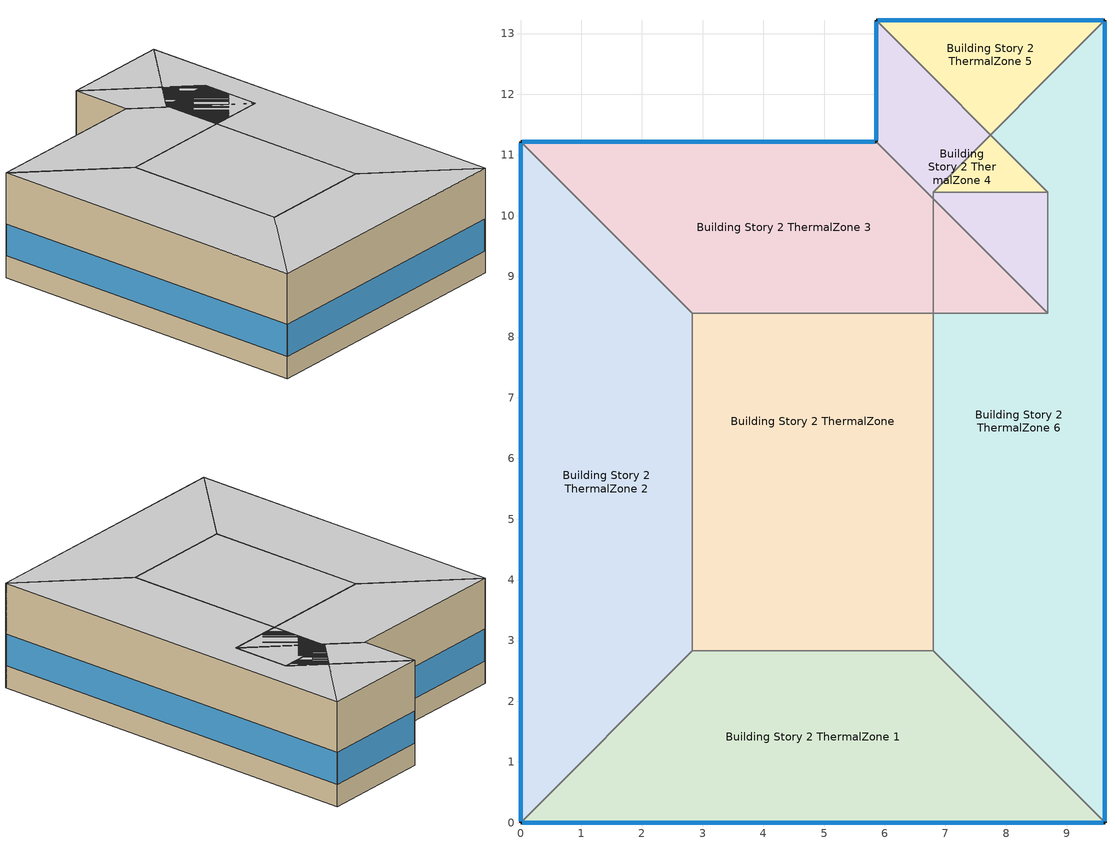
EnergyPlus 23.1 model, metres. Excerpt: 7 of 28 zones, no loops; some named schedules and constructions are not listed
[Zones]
Building Story 2 ThermalZone
 floor adiabatic (Typical Interior Floor): 6.8,2.83 2.83,2.83 2.83,8.39 8.69,8.39 8.69,10.39 6.8,10.39 z3.6
 wall adiabatic (Typical Interior Wall): 2.83,2.83 6.8,2.83 6.8,10.39 8.69,10.39 8.69,8.39 2.83,8.39 2.83,2.83 z3.6:7.2
 ceiling adiabatic (Typical Interior Ceiling): 6.8,10.39 8.69,10.39 8.69,8.39 2.83,8.39 2.83,2.83 6.8,2.83 z7.2
Building Story 2 ThermalZone 1
 floor adiabatic (Typical Interior Ceiling): 9.63,0 0,0 2.83,2.83 6.8,2.83 z3.6
 wall outside (Typical Insulated Steel Framed Exterior Wall R-12.99): 0,0 9.63,0 z3.6:7.2
 wall adiabatic (Typical Interior Wall): 9.63,0 6.8,2.83 2.83,2.83 0,0 z3.6:7.2
 window (U 0.55 SHGC 0.25): 0.03,0 9.6,0 z4.36:5.45
 ceiling adiabatic (Typical Interior Ceiling): 6.8,2.83 2.83,2.83 0,0 9.63,0 z7.2
Building Story 2 ThermalZone 2
 floor adiabatic (Typical Interior Ceiling): 0,0 0,11.22 2.83,8.39 2.83,2.83 z3.6
 wall outside (Typical Insulated Steel Framed Exterior Wall R-12.99): 0,11.22 0,0 z3.6:7.2
 wall adiabatic (Typical Interior Wall): 0,0 2.83,2.83 2.83,8.39 0,11.22 z3.6:7.2
 window (U 0.55 SHGC 0.25): 0,11.19 0,0.03 z4.36:5.45
 ceiling adiabatic (Typical Interior Floor): 2.83,2.83 2.83,8.39 0,11.22 0,0 z7.2
Building Story 2 ThermalZone 3
 floor adiabatic (Typical Interior Ceiling): 0,11.22 5.86,11.22 8.69,8.39 2.83,8.39 z3.6
 wall outside (Typical Insulated Steel Framed Exterior Wall R-12.99): 5.86,11.22 0,11.22 z3.6:7.2
 wall adiabatic (Typical Interior Wall): 0,11.22 2.83,8.39 8.69,8.39 5.86,11.22 z3.6:7.2
 window (U 0.55 SHGC 0.25): 5.84,11.22 0.03,11.22 z4.36:5.45
 ceiling adiabatic (Typical Interior Floor): 2.83,8.39 8.69,8.39 5.86,11.22 0,11.22 z7.2
Building Story 2 ThermalZone 4
 floor adiabatic (Typical Interior Ceiling): 5.86,11.22 5.86,13.22 8.69,10.39 8.69,8.39 z3.6
 wall outside (Typical Insulated Steel Framed Exterior Wall R-12.99): 5.86,13.22 5.86,11.22 z3.6:7.2
 wall adiabatic (Typical Interior Wall): 5.86,11.22 8.69,8.39 8.69,10.39 5.86,13.22 z3.6:7.2
 window (U 0.55 SHGC 0.25): 5.86,13.19 5.86,11.24 z4.36:5.47
 ceiling adiabatic (Typical Interior Floor): 8.69,8.39 8.69,10.39 5.86,13.22 5.86,11.22 z7.2
Building Story 2 ThermalZone 5
 floor adiabatic (Typical Interior Ceiling): 5.86,13.22 9.63,13.22 6.8,10.39 8.69,10.39 z3.6
 wall outside (Typical Insulated Steel Framed Exterior Wall R-12.99): 9.63,13.22 5.86,13.22 z3.6:7.2
 wall adiabatic (Typical Interior Wall): 5.86,13.22 8.69,10.39 6.8,10.39 9.63,13.22 z3.6:7.2
 window (U 0.55 SHGC 0.25): 9.6,13.22 5.89,13.22 z4.36:5.46
 ceiling adiabatic (Typical Interior Floor): 8.69,10.39 6.8,10.39 9.63,13.22 5.86,13.22 z7.2
Building Story 2 ThermalZone 6
 floor adiabatic (Typical Interior Ceiling): 9.63,13.22 9.63,0 6.8,2.83 6.8,10.39 z3.6
 wall outside (Typical Insulated Steel Framed Exterior Wall R-12.99): 9.63,0 9.63,13.22 z3.6:7.2
 wall adiabatic (Typical Interior Wall): 9.63,13.22 6.8,10.39 6.8,2.83 9.63,0 z3.6:7.2
 window (U 0.55 SHGC 0.25): 9.63,0.03 9.63,13.19 z4.36:5.45
 ceiling adiabatic (Typical Interior Floor): 6.8,10.39 6.8,2.83 9.63,0 9.63,13.22 z7.2
[Schedule:Day:Interval]
19 space(s) Occ Sch Saturday 1: No, 05:00, 0, 06:00, 0.000997537, 07:00, 0, 08:00, 0.00209483, 11:00, 0, 12:00, 0.00209483, 16:00, 0, 17:00, 0.000498769, 18:00, 0, 19:00, 0.000498769, 24:00, 0
19 space(s) Occ Sch Sunday 1: No, 05:00, 0, 06:00, 0.000498769, 17:00, 0, 18:00, 0.000498769, 24:00, 0
19 space(s) Occ Sch Default 1; 19 space(s) Occ Sch Wednesday 5; 19 space(s) Occ Sch Thursday 5; 19 space(s) Occ Sch Friday 5; 19 space(s) Occ Sch Monday 5; 19 space(s) Occ Sch Tuesday 5: No, 05:00, 0, 06:00, 0.000997537, 07:00, 0.00109729, 08:00, 0.0577574, 09:00, 0.00937685, 11:00, 0, 13:00, 0.00468843, 14:00, 0, 15:00, 0.0104741, 16:00, 0.0186539, 17:00, 0.00738178, 18:00, 0.00209483, 19:00, 0, 20:00, 0.0256367, 21:00, 0.0249384, 22:00, 0.000498769, 24:00, 0
19 space(s) Occ Sch Monday 7: No, 05:00, 0, 06:00, 0.000997537, 07:00, 0.00109729, 08:00, 0.0248387, 09:00, 0.00149631, 11:00, 0, 13:00, 0.00468843, 16:00, 0, 17:00, 0.000399015, 18:00, 0.00199507, 19:00, 0.0116712, 20:00, 0, 21:00, 0.013367, 22:00, 0.000498769, 24:00, 0
19 space(s) Occ Sch Tuesday 6; 19 space(s) Occ Sch Wednesday 6; 19 space(s) Occ Sch Thursday 6; 19 space(s) Occ Sch Friday 6; 19 space(s) Occ Sch Monday 6: No, 05:00, 0, 06:00, 0.000997537, 07:00, 0.00109729, 08:00, 0.0299261, 09:00, 0.00937685, 11:00, 0, 13:00, 0.00468843, 14:00, 0, 15:00, 0.0104741, 16:00, 0.00917734, 17:00, 0.00738178, 18:00, 0.00209483, 19:00, 0, 20:00, 0.0256367, 21:00, 0.0249384, 22:00, 0.000498769, 24:00, 0
19 space(s) Occ Sch Summer Design Day 1; 19 space(s) Occ Sch Winter Design Day 1; 19 space(s) Occ Sch Summer Design Day 2; 19 space(s) Occ Sch Winter Design Day 2; SchoolSecondary BLDG_LIGHT_CORRIDOR_SCH_2013 Summer Design Day: No, 24:00, 1
19 space(s) Occ Sch Thursday 14; 19 space(s) Occ Sch Friday 14; 19 space(s) Occ Sch Default 2; 19 space(s) Occ Sch Tuesday 14; 19 space(s) Occ Sch Wednesday 14; 19 space(s) Occ Sch Tuesday 13; 19 space(s) Occ Sch Wednesday 13; 19 space(s) Occ Sch Thursday 13; 19 space(s) Occ Sch Friday 13; 19 space(s) Occ Sch Monday 12; 19 space(s) Occ Sch Tuesday 11; 19 space(s) Occ Sch Wednesday 11; 19 space(s) Occ Sch Thursday 11; 19 space(s) Occ Sch Friday 11; 19 space(s) Occ Sch Monday 10; 19 space(s) Occ Sch Wednesday 10; 19 space(s) Occ Sch Thursday 10; 19 space(s) Occ Sch Friday 10; 19 space(s) Occ Sch Monday 9; 19 space(s) Occ Sch Tuesday 10: No, 05:00, 0, 06:00, 1, 07:00, 1, 08:00, 1, 09:00, 1, 11:00, 0, 13:00, 1, 14:00, 0, 15:00, 1, 16:00, 1, 17:00, 1, 18:00, 1, 19:00, 0, 20:00, 1, 21:00, 1, 22:00, 1, 24:00, 0
19 space(s) Occ Sch Saturday 2: No, 05:00, 0, 06:00, 1, 07:00, 0, 08:00, 1, 11:00, 0, 12:00, 1, 16:00, 0, 17:00, 1, 18:00, 0, 19:00, 1, 24:00, 0
19 space(s) Occ Sch Sunday 2: No, 05:00, 0, 06:00, 1, 17:00, 0, 18:00, 1, 24:00, 0
19 space(s) Occ Sch Wednesday 12; 19 space(s) Occ Sch Thursday 12; 19 space(s) Occ Sch Friday 12; 19 space(s) Occ Sch Monday 11; 19 space(s) Occ Sch Tuesday 12: No, 05:00, 0, 06:00, 1, 07:00, 1, 08:00, 1, 09:00, 1, 11:00, 0, 13:00, 1, 16:00, 0, 17:00, 1, 18:00, 1, 19:00, 1, 20:00, 0, 21:00, 1, 22:00, 1, 24:00, 0
SchoolSecondary BLDG_EQUIP_SCH_2013 Wkdy Day; SchoolSecondary BLDG_EQUIP_SCH_2013 Wkdy Day 2: No, 08:00, 0.295624, 17:00, 0.90367, 21:00, 0.332931, 24:00, 0.295624
SchoolSecondary BLDG_EQUIP_SCH_2013 Default|Wknd Day; SchoolSecondary BLDG_EQUIP_SCH_2013 Default|Wknd Day 2; SchoolSecondary BLDG_EQUIP_SCH_2013 Default: No, 24:00, 0.295624
SchoolSecondary BLDG_EQUIP_SCH_2013 Wkdy Day 1: No, 08:00, 0.21116, 17:00, 0.475616, 21:00, 0.237808, 24:00, 0.21116
SchoolSecondary BLDG_EQUIP_SCH_2013 Default|Wknd Day 1: No, 24:00, 0.21116
SchoolSecondary BLDG_EQUIP_SCH_2013 Summer Design Day: No, 08:00, 0.35, 17:00, 0.95, 24:00, 0.35
SchoolSecondary BLDG_EQUIP_SCH_2013 Winter Design Day 2: No, 24:00, 0.35
SchoolSecondary KITCHEN_ELEC_EQUIP_SCH Wkdy Day; SchoolSecondary KITCHEN_ELEC_EQUIP_SCH Wkdy Day 1; SchoolSecondary KITCHEN_ELEC_EQUIP_SCH Wkdy Day 2; SchoolSecondary KITCHEN_ELEC_EQUIP_SCH Summer Design Day: No, 08:00, 0.1, 10:00, 0.15, 13:00, 0.25, 15:00, 0.15, 24:00, 0.1
SchoolSecondary KITCHEN_ELEC_EQUIP_SCH Wknd Day; SchoolSecondary KITCHEN_ELEC_EQUIP_SCH Wknd Day 1; SchoolSecondary KITCHEN_ELEC_EQUIP_SCH Default; SchoolSecondary KITCHEN_ELEC_EQUIP_SCH Winter Design Day: No, 24:00, 0.1
SchoolSecondary KITCHEN_GAS_EQUIP_SCH Wkdy|SmrDsn Day; SchoolSecondary KITCHEN_GAS_EQUIP_SCH Wkdy|SmrDsn Day 1; SchoolSecondary KITCHEN_GAS_EQUIP_SCH Wkdy|SmrDsn Day 2; SchoolSecondary KITCHEN_GAS_EQUIP_SCH Summer Design Day: No, 08:00, 0.02, 10:00, 0.15, 13:00, 0.2, 15:00, 0.1, 24:00, 0.02
SchoolSecondary KITCHEN_GAS_EQUIP_SCH Wknd Day; SchoolSecondary KITCHEN_GAS_EQUIP_SCH Wknd Day 1; SchoolSecondary KITCHEN_GAS_EQUIP_SCH Default; SchoolSecondary KITCHEN_GAS_EQUIP_SCH Winter Design Day: No, 24:00, 0.02
SchoolSecondary BLDG_LIGHT_CORRIDOR_SCH_2013 Wkdy Day; SchoolSecondary BLDG_LIGHT_CORRIDOR_SCH_2013 Wkdy Day 2: No, 07:00, 0.1773, 08:00, 0.9, 21:00, 0.551772, 24:00, 0.1773
SchoolSecondary BLDG_LIGHT_CORRIDOR_SCH_2013 Wknd Day; SchoolSecondary BLDG_LIGHT_CORRIDOR_SCH_2013 Wknd Day 1; SchoolSecondary BLDG_LIGHT_CORRIDOR_SCH_2013 Default: No, 24:00, 0.1773
SchoolSecondary BLDG_LIGHT_CORRIDOR_SCH_2013 Wkdy Day 1: No, 08:00, 0.1773, 20:00, 0.30654, 21:00, 0.108699, 24:00, 0.1773
SchoolSecondary BLDG_LIGHT_CORRIDOR_SCH_2013 Winter Design Day: No, 24:00, 0
[Schedule:Week:Daily]
SchoolSecondary BLDG_LIGHT_OFFICE_SCH_2013 Week Rule - Jan1-Jan3: SchoolSecondary BLDG_LIGHT_OFFICE_SCH_2013 Wkdy Day, SchoolSecondary BLDG_LIGHT_OFFICE_SCH_2013 Wkdy Day, SchoolSecondary BLDG_LIGHT_OFFICE_SCH_2013 Wkdy Day, SchoolSecondary BLDG_LIGHT_OFFICE_SCH_2013 Wkdy Day, SchoolSecondary BLDG_LIGHT_OFFICE_SCH_2013 Wkdy Day, SchoolSecondary BLDG_LIGHT_OFFICE_SCH_2013 Wkdy Day, SchoolSecondary BLDG_LIGHT_OFFICE_SCH_2013 Wknd Day, SchoolSecondary BLDG_LIGHT_OFFICE_SCH_2013 Default, SchoolSecondary BLDG_LIGHT_OFFICE_SCH_2013 Summer Design Day, SchoolSecondary BLDG_LIGHT_OFFICE_SCH_2013 Winter Design Day, SchoolSecondary BLDG_LIGHT_OFFICE_SCH_2013 Default, SchoolSecondary BLDG_LIGHT_OFFICE_SCH_2013 Default
SchoolSecondary BLDG_LIGHT_OFFICE_SCH_2013 Week Rule - Jan4-Jun27: SchoolSecondary BLDG_LIGHT_OFFICE_SCH_2013 Wknd Day, SchoolSecondary BLDG_LIGHT_OFFICE_SCH_2013 Wkdy Day, SchoolSecondary BLDG_LIGHT_OFFICE_SCH_2013 Wkdy Day, SchoolSecondary BLDG_LIGHT_OFFICE_SCH_2013 Wkdy Day, SchoolSecondary BLDG_LIGHT_OFFICE_SCH_2013 Wkdy Day, SchoolSecondary BLDG_LIGHT_OFFICE_SCH_2013 Wkdy Day, SchoolSecondary BLDG_LIGHT_OFFICE_SCH_2013 Wknd Day, SchoolSecondary BLDG_LIGHT_OFFICE_SCH_2013 Default, SchoolSecondary BLDG_LIGHT_OFFICE_SCH_2013 Summer Design Day, SchoolSecondary BLDG_LIGHT_OFFICE_SCH_2013 Winter Design Day, SchoolSecondary BLDG_LIGHT_OFFICE_SCH_2013 Default, SchoolSecondary BLDG_LIGHT_OFFICE_SCH_2013 Default
SchoolSecondary BLDG_LIGHT_OFFICE_SCH_2013 Week Rule - Jun28-Jul4: SchoolSecondary BLDG_LIGHT_OFFICE_SCH_2013 Wknd Day, SchoolSecondary BLDG_LIGHT_OFFICE_SCH_2013 Wkdy Day, SchoolSecondary BLDG_LIGHT_OFFICE_SCH_2013 Wkdy Day, SchoolSecondary BLDG_LIGHT_OFFICE_SCH_2013 Wkdy Day 1, SchoolSecondary BLDG_LIGHT_OFFICE_SCH_2013 Wkdy Day 1, SchoolSecondary BLDG_LIGHT_OFFICE_SCH_2013 Wkdy Day 1, SchoolSecondary BLDG_LIGHT_OFFICE_SCH_2013 Wknd Day 1, SchoolSecondary BLDG_LIGHT_OFFICE_SCH_2013 Default, SchoolSecondary BLDG_LIGHT_OFFICE_SCH_2013 Summer Design Day, SchoolSecondary BLDG_LIGHT_OFFICE_SCH_2013 Winter Design Day, SchoolSecondary BLDG_LIGHT_OFFICE_SCH_2013 Default, SchoolSecondary BLDG_LIGHT_OFFICE_SCH_2013 Default
SchoolSecondary BLDG_LIGHT_OFFICE_SCH_2013 Week Rule - Jul5-Aug29: SchoolSecondary BLDG_LIGHT_OFFICE_SCH_2013 Wknd Day 1, SchoolSecondary BLDG_LIGHT_OFFICE_SCH_2013 Wkdy Day 1, SchoolSecondary BLDG_LIGHT_OFFICE_SCH_2013 Wkdy Day 1, SchoolSecondary BLDG_LIGHT_OFFICE_SCH_2013 Wkdy Day 1, SchoolSecondary BLDG_LIGHT_OFFICE_SCH_2013 Wkdy Day 1, SchoolSecondary BLDG_LIGHT_OFFICE_SCH_2013 Wkdy Day 1, SchoolSecondary BLDG_LIGHT_OFFICE_SCH_2013 Wknd Day 1, SchoolSecondary BLDG_LIGHT_OFFICE_SCH_2013 Default, SchoolSecondary BLDG_LIGHT_OFFICE_SCH_2013 Summer Design Day, SchoolSecondary BLDG_LIGHT_OFFICE_SCH_2013 Winter Design Day, SchoolSecondary BLDG_LIGHT_OFFICE_SCH_2013 Default, SchoolSecondary BLDG_LIGHT_OFFICE_SCH_2013 Default
SchoolSecondary BLDG_LIGHT_OFFICE_SCH_2013 Week Rule - Aug30-Sep5: SchoolSecondary BLDG_LIGHT_OFFICE_SCH_2013 Wknd Day 1, SchoolSecondary BLDG_LIGHT_OFFICE_SCH_2013 Wkdy Day 1, SchoolSecondary BLDG_LIGHT_OFFICE_SCH_2013 Wkdy Day 2, SchoolSecondary BLDG_LIGHT_OFFICE_SCH_2013 Wkdy Day 2, SchoolSecondary BLDG_LIGHT_OFFICE_SCH_2013 Wkdy Day 2, SchoolSecondary BLDG_LIGHT_OFFICE_SCH_2013 Wkdy Day 2, SchoolSecondary BLDG_LIGHT_OFFICE_SCH_2013 Default, SchoolSecondary BLDG_LIGHT_OFFICE_SCH_2013 Default, SchoolSecondary BLDG_LIGHT_OFFICE_SCH_2013 Summer Design Day, SchoolSecondary BLDG_LIGHT_OFFICE_SCH_2013 Winter Design Day, SchoolSecondary BLDG_LIGHT_OFFICE_SCH_2013 Default, SchoolSecondary BLDG_LIGHT_OFFICE_SCH_2013 Default
Elevator Schedule 1 Week Rule - Aug30-Sep5: 19 space(s) Occ Sch Sunday 1, 19 space(s) Occ Sch Monday 7, 19 space(s) Occ Sch Tuesday 6, 19 space(s) Occ Sch Wednesday 6, 19 space(s) Occ Sch Thursday 6, 19 space(s) Occ Sch Friday 6, 19 space(s) Occ Sch Saturday 1, 19 space(s) Occ Sch Default 1, 19 space(s) Occ Sch Summer Design Day 1, 19 space(s) Occ Sch Winter Design Day 1, 19 space(s) Occ Sch Default 1, 19 space(s) Occ Sch Default 1
Elevator Schedule 1 Week Rule - Sep6-Sep12: 19 space(s) Occ Sch Sunday 1, 19 space(s) Occ Sch Monday 6, 19 space(s) Occ Sch Tuesday 6, 19 space(s) Occ Sch Wednesday 6, 19 space(s) Occ Sch Thursday 6, 19 space(s) Occ Sch Friday 6, 19 space(s) Occ Sch Saturday 1, 19 space(s) Occ Sch Default 1, 19 space(s) Occ Sch Summer Design Day 1, 19 space(s) Occ Sch Winter Design Day 1, 19 space(s) Occ Sch Default 1, 19 space(s) Occ Sch Default 1
Elevator Schedule 1 Week Rule - Sep13-Sep19: 19 space(s) Occ Sch Sunday 1, 19 space(s) Occ Sch Monday 6, 19 space(s) Occ Sch Tuesday 6, 19 space(s) Occ Sch Wednesday 5, 19 space(s) Occ Sch Thursday 5, 19 space(s) Occ Sch Friday 5, 19 space(s) Occ Sch Saturday 1, 19 space(s) Occ Sch Default 1, 19 space(s) Occ Sch Summer Design Day 1, 19 space(s) Occ Sch Winter Design Day 1, 19 space(s) Occ Sch Default 1, 19 space(s) Occ Sch Default 1
Elevator Schedule 1 Week Rule - Sep20-Dec31: 19 space(s) Occ Sch Sunday 1, 19 space(s) Occ Sch Monday 5, 19 space(s) Occ Sch Tuesday 5, 19 space(s) Occ Sch Wednesday 5, 19 space(s) Occ Sch Thursday 5, 19 space(s) Occ Sch Friday 5, 19 space(s) Occ Sch Saturday 1, 19 space(s) Occ Sch Default 1, 19 space(s) Occ Sch Summer Design Day 1, 19 space(s) Occ Sch Winter Design Day 1, 19 space(s) Occ Sch Default 1, 19 space(s) Occ Sch Default 1
Elevator Schedule 2 Week Rule - Jan1-Jan3: 19 space(s) Occ Sch Thursday 14, 19 space(s) Occ Sch Thursday 14, 19 space(s) Occ Sch Thursday 14, 19 space(s) Occ Sch Thursday 14, 19 space(s) Occ Sch Thursday 14, 19 space(s) Occ Sch Friday 14, 19 space(s) Occ Sch Saturday 2, 19 space(s) Occ Sch Default 2, 19 space(s) Occ Sch Summer Design Day 2, 19 space(s) Occ Sch Winter Design Day 2, 19 space(s) Occ Sch Default 2, 19 space(s) Occ Sch Default 2
Elevator Schedule 2 Week Rule - Jan4-Jun13: 19 space(s) Occ Sch Sunday 2, 19 space(s) Occ Sch Default 2, 19 space(s) Occ Sch Tuesday 14, 19 space(s) Occ Sch Wednesday 14, 19 space(s) Occ Sch Thursday 14, 19 space(s) Occ Sch Friday 14, 19 space(s) Occ Sch Saturday 2, 19 space(s) Occ Sch Default 2, 19 space(s) Occ Sch Summer Design Day 2, 19 space(s) Occ Sch Winter Design Day 2, 19 space(s) Occ Sch Default 2, 19 space(s) Occ Sch Default 2
Elevator Schedule 2 Week Rule - Jun14-Jun20: 19 space(s) Occ Sch Sunday 2, 19 space(s) Occ Sch Default 2, 19 space(s) Occ Sch Tuesday 13, 19 space(s) Occ Sch Wednesday 13, 19 space(s) Occ Sch Thursday 13, 19 space(s) Occ Sch Friday 13, 19 space(s) Occ Sch Saturday 2, 19 space(s) Occ Sch Default 2, 19 space(s) Occ Sch Summer Design Day 2, 19 space(s) Occ Sch Winter Design Day 2, 19 space(s) Occ Sch Default 2, 19 space(s) Occ Sch Default 2
Elevator Schedule 2 Week Rule - Jun21-Jun27: 19 space(s) Occ Sch Sunday 2, 19 space(s) Occ Sch Monday 12, 19 space(s) Occ Sch Tuesday 13, 19 space(s) Occ Sch Wednesday 13, 19 space(s) Occ Sch Thursday 13, 19 space(s) Occ Sch Friday 13, 19 space(s) Occ Sch Saturday 2, 19 space(s) Occ Sch Default 2, 19 space(s) Occ Sch Summer Design Day 2, 19 space(s) Occ Sch Winter Design Day 2, 19 space(s) Occ Sch Default 2, 19 space(s) Occ Sch Default 2
Elevator Schedule 2 Week Rule - Jun28-Jul4: 19 space(s) Occ Sch Sunday 2, 19 space(s) Occ Sch Monday 12, 19 space(s) Occ Sch Tuesday 13, 19 space(s) Occ Sch Wednesday 12, 19 space(s) Occ Sch Thursday 12, 19 space(s) Occ Sch Friday 12, 19 space(s) Occ Sch Saturday 2, 19 space(s) Occ Sch Default 2, 19 space(s) Occ Sch Summer Design Day 2, 19 space(s) Occ Sch Winter Design Day 2, 19 space(s) Occ Sch Default 2, 19 space(s) Occ Sch Default 2
Elevator Schedule 2 Week Rule - Jul5-Aug29: 19 space(s) Occ Sch Sunday 2, 19 space(s) Occ Sch Monday 11, 19 space(s) Occ Sch Tuesday 12, 19 space(s) Occ Sch Wednesday 12, 19 space(s) Occ Sch Thursday 12, 19 space(s) Occ Sch Friday 12, 19 space(s) Occ Sch Saturday 2, 19 space(s) Occ Sch Default 2, 19 space(s) Occ Sch Summer Design Day 2, 19 space(s) Occ Sch Winter Design Day 2, 19 space(s) Occ Sch Default 2, 19 space(s) Occ Sch Default 2
Elevator Schedule 2 Week Rule - Aug30-Sep5: 19 space(s) Occ Sch Sunday 2, 19 space(s) Occ Sch Monday 11, 19 space(s) Occ Sch Tuesday 11, 19 space(s) Occ Sch Wednesday 11, 19 space(s) Occ Sch Thursday 11, 19 space(s) Occ Sch Friday 11, 19 space(s) Occ Sch Saturday 2, 19 space(s) Occ Sch Default 2, 19 space(s) Occ Sch Summer Design Day 2, 19 space(s) Occ Sch Winter Design Day 2, 19 space(s) Occ Sch Default 2, 19 space(s) Occ Sch Default 2
Elevator Schedule 2 Week Rule - Sep6-Sep12: 19 space(s) Occ Sch Sunday 2, 19 space(s) Occ Sch Monday 10, 19 space(s) Occ Sch Tuesday 11, 19 space(s) Occ Sch Wednesday 11, 19 space(s) Occ Sch Thursday 11, 19 space(s) Occ Sch Friday 11, 19 space(s) Occ Sch Saturday 2, 19 space(s) Occ Sch Default 2, 19 space(s) Occ Sch Summer Design Day 2, 19 space(s) Occ Sch Winter Design Day 2, 19 space(s) Occ Sch Default 2, 19 space(s) Occ Sch Default 2
Elevator Schedule 2 Week Rule - Sep13-Sep19: 19 space(s) Occ Sch Sunday 2, 19 space(s) Occ Sch Monday 10, 19 space(s) Occ Sch Tuesday 11, 19 space(s) Occ Sch Wednesday 10, 19 space(s) Occ Sch Thursday 10, 19 space(s) Occ Sch Friday 10, 19 space(s) Occ Sch Saturday 2, 19 space(s) Occ Sch Default 2, 19 space(s) Occ Sch Summer Design Day 2, 19 space(s) Occ Sch Winter Design Day 2, 19 space(s) Occ Sch Default 2, 19 space(s) Occ Sch Default 2
Elevator Schedule 2 Week Rule - Sep20-Dec31: 19 space(s) Occ Sch Sunday 2, 19 space(s) Occ Sch Monday 9, 19 space(s) Occ Sch Tuesday 10, 19 space(s) Occ Sch Wednesday 10, 19 space(s) Occ Sch Thursday 10, 19 space(s) Occ Sch Friday 10, 19 space(s) Occ Sch Saturday 2, 19 space(s) Occ Sch Default 2, 19 space(s) Occ Sch Summer Design Day 2, 19 space(s) Occ Sch Winter Design Day 2, 19 space(s) Occ Sch Default 2, 19 space(s) Occ Sch Default 2
SchoolSecondary BLDG_EQUIP_SCH_2013 Week Rule - Jan1-Jan3: SchoolSecondary BLDG_EQUIP_SCH_2013 Wkdy Day, SchoolSecondary BLDG_EQUIP_SCH_2013 Wkdy Day, SchoolSecondary BLDG_EQUIP_SCH_2013 Wkdy Day, SchoolSecondary BLDG_EQUIP_SCH_2013 Wkdy Day, SchoolSecondary BLDG_EQUIP_SCH_2013 Wkdy Day, SchoolSecondary BLDG_EQUIP_SCH_2013 Wkdy Day, SchoolSecondary BLDG_EQUIP_SCH_2013 Default|Wknd Day, SchoolSecondary BLDG_EQUIP_SCH_2013 Default, SchoolSecondary BLDG_EQUIP_SCH_2013 Summer Design Day, SchoolSecondary BLDG_EQUIP_SCH_2013 Winter Design Day 2, SchoolSecondary BLDG_EQUIP_SCH_2013 Default, SchoolSecondary BLDG_EQUIP_SCH_2013 Default
SchoolSecondary BLDG_EQUIP_SCH_2013 Week Rule - Jan4-Jun27: SchoolSecondary BLDG_EQUIP_SCH_2013 Default|Wknd Day, SchoolSecondary BLDG_EQUIP_SCH_2013 Wkdy Day, SchoolSecondary BLDG_EQUIP_SCH_2013 Wkdy Day, SchoolSecondary BLDG_EQUIP_SCH_2013 Wkdy Day, SchoolSecondary BLDG_EQUIP_SCH_2013 Wkdy Day, SchoolSecondary BLDG_EQUIP_SCH_2013 Wkdy Day, SchoolSecondary BLDG_EQUIP_SCH_2013 Default|Wknd Day, SchoolSecondary BLDG_EQUIP_SCH_2013 Default, SchoolSecondary BLDG_EQUIP_SCH_2013 Summer Design Day, SchoolSecondary BLDG_EQUIP_SCH_2013 Winter Design Day 2, SchoolSecondary BLDG_EQUIP_SCH_2013 Default, SchoolSecondary BLDG_EQUIP_SCH_2013 Default
SchoolSecondary BLDG_EQUIP_SCH_2013 Week Rule - Jun28-Jul4: SchoolSecondary BLDG_EQUIP_SCH_2013 Default|Wknd Day, SchoolSecondary BLDG_EQUIP_SCH_2013 Wkdy Day, SchoolSecondary BLDG_EQUIP_SCH_2013 Wkdy Day, SchoolSecondary BLDG_EQUIP_SCH_2013 Wkdy Day 1, SchoolSecondary BLDG_EQUIP_SCH_2013 Wkdy Day 1, SchoolSecondary BLDG_EQUIP_SCH_2013 Wkdy Day 1, SchoolSecondary BLDG_EQUIP_SCH_2013 Default|Wknd Day 1, SchoolSecondary BLDG_EQUIP_SCH_2013 Default, SchoolSecondary BLDG_EQUIP_SCH_2013 Summer Design Day, SchoolSecondary BLDG_EQUIP_SCH_2013 Winter Design Day 2, SchoolSecondary BLDG_EQUIP_SCH_2013 Default, SchoolSecondary BLDG_EQUIP_SCH_2013 Default
SchoolSecondary BLDG_EQUIP_SCH_2013 Week Rule - Jul5-Aug29: SchoolSecondary BLDG_EQUIP_SCH_2013 Default|Wknd Day 1, SchoolSecondary BLDG_EQUIP_SCH_2013 Wkdy Day 1, SchoolSecondary BLDG_EQUIP_SCH_2013 Wkdy Day 1, SchoolSecondary BLDG_EQUIP_SCH_2013 Wkdy Day 1, SchoolSecondary BLDG_EQUIP_SCH_2013 Wkdy Day 1, SchoolSecondary BLDG_EQUIP_SCH_2013 Wkdy Day 1, SchoolSecondary BLDG_EQUIP_SCH_2013 Default|Wknd Day 1, SchoolSecondary BLDG_EQUIP_SCH_2013 Default, SchoolSecondary BLDG_EQUIP_SCH_2013 Summer Design Day, SchoolSecondary BLDG_EQUIP_SCH_2013 Winter Design Day 2, SchoolSecondary BLDG_EQUIP_SCH_2013 Default, SchoolSecondary BLDG_EQUIP_SCH_2013 Default
SchoolSecondary BLDG_EQUIP_SCH_2013 Week Rule - Aug30-Sep5: SchoolSecondary BLDG_EQUIP_SCH_2013 Default|Wknd Day 1, SchoolSecondary BLDG_EQUIP_SCH_2013 Wkdy Day 1, SchoolSecondary BLDG_EQUIP_SCH_2013 Wkdy Day 2, SchoolSecondary BLDG_EQUIP_SCH_2013 Wkdy Day 2, SchoolSecondary BLDG_EQUIP_SCH_2013 Wkdy Day 2, SchoolSecondary BLDG_EQUIP_SCH_2013 Wkdy Day 2, SchoolSecondary BLDG_EQUIP_SCH_2013 Default|Wknd Day 2, SchoolSecondary BLDG_EQUIP_SCH_2013 Default, SchoolSecondary BLDG_EQUIP_SCH_2013 Summer Design Day, SchoolSecondary BLDG_EQUIP_SCH_2013 Winter Design Day 2, SchoolSecondary BLDG_EQUIP_SCH_2013 Default, SchoolSecondary BLDG_EQUIP_SCH_2013 Default
SchoolSecondary BLDG_EQUIP_SCH_2013 Week Rule - Sep6-Dec31: SchoolSecondary BLDG_EQUIP_SCH_2013 Default|Wknd Day 2, SchoolSecondary BLDG_EQUIP_SCH_2013 Wkdy Day 2, SchoolSecondary BLDG_EQUIP_SCH_2013 Wkdy Day 2, SchoolSecondary BLDG_EQUIP_SCH_2013 Wkdy Day 2, SchoolSecondary BLDG_EQUIP_SCH_2013 Wkdy Day 2, SchoolSecondary BLDG_EQUIP_SCH_2013 Wkdy Day 2, SchoolSecondary BLDG_EQUIP_SCH_2013 Default|Wknd Day 2, SchoolSecondary BLDG_EQUIP_SCH_2013 Default, SchoolSecondary BLDG_EQUIP_SCH_2013 Summer Design Day, SchoolSecondary BLDG_EQUIP_SCH_2013 Winter Design Day 2, SchoolSecondary BLDG_EQUIP_SCH_2013 Default, SchoolSecondary BLDG_EQUIP_SCH_2013 Default
SchoolSecondary KITCHEN_ELEC_EQUIP_SCH Week Rule - Jan1-Jan3: SchoolSecondary KITCHEN_ELEC_EQUIP_SCH Wkdy Day, SchoolSecondary KITCHEN_ELEC_EQUIP_SCH Wkdy Day, SchoolSecondary KITCHEN_ELEC_EQUIP_SCH Wkdy Day, SchoolSecondary KITCHEN_ELEC_EQUIP_SCH Wkdy Day, SchoolSecondary KITCHEN_ELEC_EQUIP_SCH Wkdy Day, SchoolSecondary KITCHEN_ELEC_EQUIP_SCH Wkdy Day, SchoolSecondary KITCHEN_ELEC_EQUIP_SCH Wknd Day, SchoolSecondary KITCHEN_ELEC_EQUIP_SCH Default, SchoolSecondary KITCHEN_ELEC_EQUIP_SCH Summer Design Day, SchoolSecondary KITCHEN_ELEC_EQUIP_SCH Winter Design Day, SchoolSecondary KITCHEN_ELEC_EQUIP_SCH Default, SchoolSecondary KITCHEN_ELEC_EQUIP_SCH Default
SchoolSecondary KITCHEN_ELEC_EQUIP_SCH Week Rule - Jan4-Jun27: SchoolSecondary KITCHEN_ELEC_EQUIP_SCH Wknd Day, SchoolSecondary KITCHEN_ELEC_EQUIP_SCH Wkdy Day, SchoolSecondary KITCHEN_ELEC_EQUIP_SCH Wkdy Day, SchoolSecondary KITCHEN_ELEC_EQUIP_SCH Wkdy Day, SchoolSecondary KITCHEN_ELEC_EQUIP_SCH Wkdy Day, SchoolSecondary KITCHEN_ELEC_EQUIP_SCH Wkdy Day, SchoolSecondary KITCHEN_ELEC_EQUIP_SCH Wknd Day, SchoolSecondary KITCHEN_ELEC_EQUIP_SCH Default, SchoolSecondary KITCHEN_ELEC_EQUIP_SCH Summer Design Day, SchoolSecondary KITCHEN_ELEC_EQUIP_SCH Winter Design Day, SchoolSecondary KITCHEN_ELEC_EQUIP_SCH Default, SchoolSecondary KITCHEN_ELEC_EQUIP_SCH Default
SchoolSecondary KITCHEN_ELEC_EQUIP_SCH Week Rule - Jun28-Jul4: SchoolSecondary KITCHEN_ELEC_EQUIP_SCH Wknd Day, SchoolSecondary KITCHEN_ELEC_EQUIP_SCH Wkdy Day, SchoolSecondary KITCHEN_ELEC_EQUIP_SCH Wkdy Day, SchoolSecondary KITCHEN_ELEC_EQUIP_SCH Wkdy Day 1, SchoolSecondary KITCHEN_ELEC_EQUIP_SCH Wkdy Day 1, SchoolSecondary KITCHEN_ELEC_EQUIP_SCH Wkdy Day 1, SchoolSecondary KITCHEN_ELEC_EQUIP_SCH Wknd Day 1, SchoolSecondary KITCHEN_ELEC_EQUIP_SCH Default, SchoolSecondary KITCHEN_ELEC_EQUIP_SCH Summer Design Day, SchoolSecondary KITCHEN_ELEC_EQUIP_SCH Winter Design Day, SchoolSecondary KITCHEN_ELEC_EQUIP_SCH Default, SchoolSecondary KITCHEN_ELEC_EQUIP_SCH Default
SchoolSecondary KITCHEN_ELEC_EQUIP_SCH Week Rule - Jul5-Aug29: SchoolSecondary KITCHEN_ELEC_EQUIP_SCH Wknd Day 1, SchoolSecondary KITCHEN_ELEC_EQUIP_SCH Wkdy Day 1, SchoolSecondary KITCHEN_ELEC_EQUIP_SCH Wkdy Day 1, SchoolSecondary KITCHEN_ELEC_EQUIP_SCH Wkdy Day 1, SchoolSecondary KITCHEN_ELEC_EQUIP_SCH Wkdy Day 1, SchoolSecondary KITCHEN_ELEC_EQUIP_SCH Wkdy Day 1, SchoolSecondary KITCHEN_ELEC_EQUIP_SCH Wknd Day 1, SchoolSecondary KITCHEN_ELEC_EQUIP_SCH Default, SchoolSecondary KITCHEN_ELEC_EQUIP_SCH Summer Design Day, SchoolSecondary KITCHEN_ELEC_EQUIP_SCH Winter Design Day, SchoolSecondary KITCHEN_ELEC_EQUIP_SCH Default, SchoolSecondary KITCHEN_ELEC_EQUIP_SCH Default
SchoolSecondary KITCHEN_ELEC_EQUIP_SCH Week Rule - Aug30-Sep5: SchoolSecondary KITCHEN_ELEC_EQUIP_SCH Wknd Day 1, SchoolSecondary KITCHEN_ELEC_EQUIP_SCH Wkdy Day 1, SchoolSecondary KITCHEN_ELEC_EQUIP_SCH Wkdy Day 2, SchoolSecondary KITCHEN_ELEC_EQUIP_SCH Wkdy Day 2, SchoolSecondary KITCHEN_ELEC_EQUIP_SCH Wkdy Day 2, SchoolSecondary KITCHEN_ELEC_EQUIP_SCH Wkdy Day 2, SchoolSecondary KITCHEN_ELEC_EQUIP_SCH Default, SchoolSecondary KITCHEN_ELEC_EQUIP_SCH Default, SchoolSecondary KITCHEN_ELEC_EQUIP_SCH Summer Design Day, SchoolSecondary KITCHEN_ELEC_EQUIP_SCH Winter Design Day, SchoolSecondary KITCHEN_ELEC_EQUIP_SCH Default, SchoolSecondary KITCHEN_ELEC_EQUIP_SCH Default
SchoolSecondary KITCHEN_ELEC_EQUIP_SCH Week Rule - Sep6-Dec31: SchoolSecondary KITCHEN_ELEC_EQUIP_SCH Default, SchoolSecondary KITCHEN_ELEC_EQUIP_SCH Wkdy Day 2, SchoolSecondary KITCHEN_ELEC_EQUIP_SCH Wkdy Day 2, SchoolSecondary KITCHEN_ELEC_EQUIP_SCH Wkdy Day 2, SchoolSecondary KITCHEN_ELEC_EQUIP_SCH Wkdy Day 2, SchoolSecondary KITCHEN_ELEC_EQUIP_SCH Wkdy Day 2, SchoolSecondary KITCHEN_ELEC_EQUIP_SCH Default, SchoolSecondary KITCHEN_ELEC_EQUIP_SCH Default, SchoolSecondary KITCHEN_ELEC_EQUIP_SCH Summer Design Day, SchoolSecondary KITCHEN_ELEC_EQUIP_SCH Winter Design Day, SchoolSecondary KITCHEN_ELEC_EQUIP_SCH Default, SchoolSecondary KITCHEN_ELEC_EQUIP_SCH Default
SchoolSecondary KITCHEN_GAS_EQUIP_SCH Week Rule - Jan1-Jan3: SchoolSecondary KITCHEN_GAS_EQUIP_SCH Wkdy|SmrDsn Day, SchoolSecondary KITCHEN_GAS_EQUIP_SCH Wkdy|SmrDsn Day, SchoolSecondary KITCHEN_GAS_EQUIP_SCH Wkdy|SmrDsn Day, SchoolSecondary KITCHEN_GAS_EQUIP_SCH Wkdy|SmrDsn Day, SchoolSecondary KITCHEN_GAS_EQUIP_SCH Wkdy|SmrDsn Day, SchoolSecondary KITCHEN_GAS_EQUIP_SCH Wkdy|SmrDsn Day, SchoolSecondary KITCHEN_GAS_EQUIP_SCH Wknd Day, SchoolSecondary KITCHEN_GAS_EQUIP_SCH Default, SchoolSecondary KITCHEN_GAS_EQUIP_SCH Summer Design Day, SchoolSecondary KITCHEN_GAS_EQUIP_SCH Winter Design Day, SchoolSecondary KITCHEN_GAS_EQUIP_SCH Default, SchoolSecondary KITCHEN_GAS_EQUIP_SCH Default
SchoolSecondary KITCHEN_GAS_EQUIP_SCH Week Rule - Jan4-Jun27: SchoolSecondary KITCHEN_GAS_EQUIP_SCH Wknd Day, SchoolSecondary KITCHEN_GAS_EQUIP_SCH Wkdy|SmrDsn Day, SchoolSecondary KITCHEN_GAS_EQUIP_SCH Wkdy|SmrDsn Day, SchoolSecondary KITCHEN_GAS_EQUIP_SCH Wkdy|SmrDsn Day, SchoolSecondary KITCHEN_GAS_EQUIP_SCH Wkdy|SmrDsn Day, SchoolSecondary KITCHEN_GAS_EQUIP_SCH Wkdy|SmrDsn Day, SchoolSecondary KITCHEN_GAS_EQUIP_SCH Wknd Day, SchoolSecondary KITCHEN_GAS_EQUIP_SCH Default, SchoolSecondary KITCHEN_GAS_EQUIP_SCH Summer Design Day, SchoolSecondary KITCHEN_GAS_EQUIP_SCH Winter Design Day, SchoolSecondary KITCHEN_GAS_EQUIP_SCH Default, SchoolSecondary KITCHEN_GAS_EQUIP_SCH Default
SchoolSecondary KITCHEN_GAS_EQUIP_SCH Week Rule - Jun28-Jul4: SchoolSecondary KITCHEN_GAS_EQUIP_SCH Wknd Day, SchoolSecondary KITCHEN_GAS_EQUIP_SCH Wkdy|SmrDsn Day, SchoolSecondary KITCHEN_GAS_EQUIP_SCH Wkdy|SmrDsn Day, SchoolSecondary KITCHEN_GAS_EQUIP_SCH Wkdy|SmrDsn Day 1, SchoolSecondary KITCHEN_GAS_EQUIP_SCH Wkdy|SmrDsn Day 1, SchoolSecondary KITCHEN_GAS_EQUIP_SCH Wkdy|SmrDsn Day 1, SchoolSecondary KITCHEN_GAS_EQUIP_SCH Wknd Day 1, SchoolSecondary KITCHEN_GAS_EQUIP_SCH Default, SchoolSecondary KITCHEN_GAS_EQUIP_SCH Summer Design Day, SchoolSecondary KITCHEN_GAS_EQUIP_SCH Winter Design Day, SchoolSecondary KITCHEN_GAS_EQUIP_SCH Default, SchoolSecondary KITCHEN_GAS_EQUIP_SCH Default
SchoolSecondary KITCHEN_GAS_EQUIP_SCH Week Rule - Jul5-Aug29: SchoolSecondary KITCHEN_GAS_EQUIP_SCH Wknd Day 1, SchoolSecondary KITCHEN_GAS_EQUIP_SCH Wkdy|SmrDsn Day 1, SchoolSecondary KITCHEN_GAS_EQUIP_SCH Wkdy|SmrDsn Day 1, SchoolSecondary KITCHEN_GAS_EQUIP_SCH Wkdy|SmrDsn Day 1, SchoolSecondary KITCHEN_GAS_EQUIP_SCH Wkdy|SmrDsn Day 1, SchoolSecondary KITCHEN_GAS_EQUIP_SCH Wkdy|SmrDsn Day 1, SchoolSecondary KITCHEN_GAS_EQUIP_SCH Wknd Day 1, SchoolSecondary KITCHEN_GAS_EQUIP_SCH Default, SchoolSecondary KITCHEN_GAS_EQUIP_SCH Summer Design Day, SchoolSecondary KITCHEN_GAS_EQUIP_SCH Winter Design Day, SchoolSecondary KITCHEN_GAS_EQUIP_SCH Default, SchoolSecondary KITCHEN_GAS_EQUIP_SCH Default
SchoolSecondary KITCHEN_GAS_EQUIP_SCH Week Rule - Aug30-Sep5: SchoolSecondary KITCHEN_GAS_EQUIP_SCH Wknd Day 1, SchoolSecondary KITCHEN_GAS_EQUIP_SCH Wkdy|SmrDsn Day 1, SchoolSecondary KITCHEN_GAS_EQUIP_SCH Wkdy|SmrDsn Day 2, SchoolSecondary KITCHEN_GAS_EQUIP_SCH Wkdy|SmrDsn Day 2, SchoolSecondary KITCHEN_GAS_EQUIP_SCH Wkdy|SmrDsn Day 2, SchoolSecondary KITCHEN_GAS_EQUIP_SCH Wkdy|SmrDsn Day 2, SchoolSecondary KITCHEN_GAS_EQUIP_SCH Default, SchoolSecondary KITCHEN_GAS_EQUIP_SCH Default, SchoolSecondary KITCHEN_GAS_EQUIP_SCH Summer Design Day, SchoolSecondary KITCHEN_GAS_EQUIP_SCH Winter Design Day, SchoolSecondary KITCHEN_GAS_EQUIP_SCH Default, SchoolSecondary KITCHEN_GAS_EQUIP_SCH Default
SchoolSecondary KITCHEN_GAS_EQUIP_SCH Week Rule - Sep6-Dec31: SchoolSecondary KITCHEN_GAS_EQUIP_SCH Default, SchoolSecondary KITCHEN_GAS_EQUIP_SCH Wkdy|SmrDsn Day 2, SchoolSecondary KITCHEN_GAS_EQUIP_SCH Wkdy|SmrDsn Day 2, SchoolSecondary KITCHEN_GAS_EQUIP_SCH Wkdy|SmrDsn Day 2, SchoolSecondary KITCHEN_GAS_EQUIP_SCH Wkdy|SmrDsn Day 2, SchoolSecondary KITCHEN_GAS_EQUIP_SCH Wkdy|SmrDsn Day 2, SchoolSecondary KITCHEN_GAS_EQUIP_SCH Default, SchoolSecondary KITCHEN_GAS_EQUIP_SCH Default, SchoolSecondary KITCHEN_GAS_EQUIP_SCH Summer Design Day, SchoolSecondary KITCHEN_GAS_EQUIP_SCH Winter Design Day, SchoolSecondary KITCHEN_GAS_EQUIP_SCH Default, SchoolSecondary KITCHEN_GAS_EQUIP_SCH Default
SchoolSecondary BLDG_LIGHT_CORRIDOR_SCH_2013 Week Rule - Jan1-Jan3: SchoolSecondary BLDG_LIGHT_CORRIDOR_SCH_2013 Wkdy Day, SchoolSecondary BLDG_LIGHT_CORRIDOR_SCH_2013 Wkdy Day, SchoolSecondary BLDG_LIGHT_CORRIDOR_SCH_2013 Wkdy Day, SchoolSecondary BLDG_LIGHT_CORRIDOR_SCH_2013 Wkdy Day, SchoolSecondary BLDG_LIGHT_CORRIDOR_SCH_2013 Wkdy Day, SchoolSecondary BLDG_LIGHT_CORRIDOR_SCH_2013 Wkdy Day, SchoolSecondary BLDG_LIGHT_CORRIDOR_SCH_2013 Wknd Day, SchoolSecondary BLDG_LIGHT_CORRIDOR_SCH_2013 Default, SchoolSecondary BLDG_LIGHT_CORRIDOR_SCH_2013 Summer Design Day, SchoolSecondary BLDG_LIGHT_CORRIDOR_SCH_2013 Winter Design Day, SchoolSecondary BLDG_LIGHT_CORRIDOR_SCH_2013 Default, SchoolSecondary BLDG_LIGHT_CORRIDOR_SCH_2013 Default
SchoolSecondary BLDG_LIGHT_CORRIDOR_SCH_2013 Week Rule - Jan4-Jun27: SchoolSecondary BLDG_LIGHT_CORRIDOR_SCH_2013 Wknd Day, SchoolSecondary BLDG_LIGHT_CORRIDOR_SCH_2013 Wkdy Day, SchoolSecondary BLDG_LIGHT_CORRIDOR_SCH_2013 Wkdy Day, SchoolSecondary BLDG_LIGHT_CORRIDOR_SCH_2013 Wkdy Day, SchoolSecondary BLDG_LIGHT_CORRIDOR_SCH_2013 Wkdy Day, SchoolSecondary BLDG_LIGHT_CORRIDOR_SCH_2013 Wkdy Day, SchoolSecondary BLDG_LIGHT_CORRIDOR_SCH_2013 Wknd Day, SchoolSecondary BLDG_LIGHT_CORRIDOR_SCH_2013 Default, SchoolSecondary BLDG_LIGHT_CORRIDOR_SCH_2013 Summer Design Day, SchoolSecondary BLDG_LIGHT_CORRIDOR_SCH_2013 Winter Design Day, SchoolSecondary BLDG_LIGHT_CORRIDOR_SCH_2013 Default, SchoolSecondary BLDG_LIGHT_CORRIDOR_SCH_2013 Default
SchoolSecondary BLDG_LIGHT_CORRIDOR_SCH_2013 Week Rule - Jun28-Jul4: SchoolSecondary BLDG_LIGHT_CORRIDOR_SCH_2013 Wknd Day, SchoolSecondary BLDG_LIGHT_CORRIDOR_SCH_2013 Wkdy Day, SchoolSecondary BLDG_LIGHT_CORRIDOR_SCH_2013 Wkdy Day, SchoolSecondary BLDG_LIGHT_CORRIDOR_SCH_2013 Wkdy Day 1, SchoolSecondary BLDG_LIGHT_CORRIDOR_SCH_2013 Wkdy Day 1, SchoolSecondary BLDG_LIGHT_CORRIDOR_SCH_2013 Wkdy Day 1, SchoolSecondary BLDG_LIGHT_CORRIDOR_SCH_2013 Wknd Day 1, SchoolSecondary BLDG_LIGHT_CORRIDOR_SCH_2013 Default, SchoolSecondary BLDG_LIGHT_CORRIDOR_SCH_2013 Summer Design Day, SchoolSecondary BLDG_LIGHT_CORRIDOR_SCH_2013 Winter Design Day, SchoolSecondary BLDG_LIGHT_CORRIDOR_SCH_2013 Default, SchoolSecondary BLDG_LIGHT_CORRIDOR_SCH_2013 Default
SchoolSecondary BLDG_LIGHT_CORRIDOR_SCH_2013 Week Rule - Jul5-Aug29: SchoolSecondary BLDG_LIGHT_CORRIDOR_SCH_2013 Wknd Day 1, SchoolSecondary BLDG_LIGHT_CORRIDOR_SCH_2013 Wkdy Day 1, SchoolSecondary BLDG_LIGHT_CORRIDOR_SCH_2013 Wkdy Day 1, SchoolSecondary BLDG_LIGHT_CORRIDOR_SCH_2013 Wkdy Day 1, SchoolSecondary BLDG_LIGHT_CORRIDOR_SCH_2013 Wkdy Day 1, SchoolSecondary BLDG_LIGHT_CORRIDOR_SCH_2013 Wkdy Day 1, SchoolSecondary BLDG_LIGHT_CORRIDOR_SCH_2013 Wknd Day 1, SchoolSecondary BLDG_LIGHT_CORRIDOR_SCH_2013 Default, SchoolSecondary BLDG_LIGHT_CORRIDOR_SCH_2013 Summer Design Day, SchoolSecondary BLDG_LIGHT_CORRIDOR_SCH_2013 Winter Design Day, SchoolSecondary BLDG_LIGHT_CORRIDOR_SCH_2013 Default, SchoolSecondary BLDG_LIGHT_CORRIDOR_SCH_2013 Default
SchoolSecondary BLDG_LIGHT_CORRIDOR_SCH_2013 Week Rule - Aug30-Sep5: SchoolSecondary BLDG_LIGHT_CORRIDOR_SCH_2013 Wknd Day 1, SchoolSecondary BLDG_LIGHT_CORRIDOR_SCH_2013 Wkdy Day 1, SchoolSecondary BLDG_LIGHT_CORRIDOR_SCH_2013 Wkdy Day 2, SchoolSecondary BLDG_LIGHT_CORRIDOR_SCH_2013 Wkdy Day 2, SchoolSecondary BLDG_LIGHT_CORRIDOR_SCH_2013 Wkdy Day 2, SchoolSecondary BLDG_LIGHT_CORRIDOR_SCH_2013 Wkdy Day 2, SchoolSecondary BLDG_LIGHT_CORRIDOR_SCH_2013 Default, SchoolSecondary BLDG_LIGHT_CORRIDOR_SCH_2013 Default, SchoolSecondary BLDG_LIGHT_CORRIDOR_SCH_2013 Summer Design Day, SchoolSecondary BLDG_LIGHT_CORRIDOR_SCH_2013 Winter Design Day, SchoolSecondary BLDG_LIGHT_CORRIDOR_SCH_2013 Default, SchoolSecondary BLDG_LIGHT_CORRIDOR_SCH_2013 Default
SchoolSecondary BLDG_LIGHT_CORRIDOR_SCH_2013 Week Rule - Sep6-Dec31: SchoolSecondary BLDG_LIGHT_CORRIDOR_SCH_2013 Default, SchoolSecondary BLDG_LIGHT_CORRIDOR_SCH_2013 Wkdy Day 2, SchoolSecondary BLDG_LIGHT_CORRIDOR_SCH_2013 Wkdy Day 2, SchoolSecondary BLDG_LIGHT_CORRIDOR_SCH_2013 Wkdy Day 2, SchoolSecondary BLDG_LIGHT_CORRIDOR_SCH_2013 Wkdy Day 2, SchoolSecondary BLDG_LIGHT_CORRIDOR_SCH_2013 Wkdy Day 2, SchoolSecondary BLDG_LIGHT_CORRIDOR_SCH_2013 Default, SchoolSecondary BLDG_LIGHT_CORRIDOR_SCH_2013 Default, SchoolSecondary BLDG_LIGHT_CORRIDOR_SCH_2013 Summer Design Day, SchoolSecondary BLDG_LIGHT_CORRIDOR_SCH_2013 Winter Design Day, SchoolSecondary BLDG_LIGHT_CORRIDOR_SCH_2013 Default, SchoolSecondary BLDG_LIGHT_CORRIDOR_SCH_2013 Default
[Schedule:Year]
SchoolSecondary BLDG_LIGHT_OFFICE_SCH_2013: SchoolSecondary BLDG_LIGHT_OFFICE_SCH_2013 Week Rule - Jan1-Jan3, 1, 1, 1, 3, SchoolSecondary BLDG_LIGHT_OFFICE_SCH_2013 Week Rule - Jan4-Jun27, 1, 4, 6, 27, SchoolSecondary BLDG_LIGHT_OFFICE_SCH_2013 Week Rule - Jun28-Jul4, 6, 28, 7, 4, SchoolSecondary BLDG_LIGHT_OFFICE_SCH_2013 Week Rule - Jul5-Aug29, 7, 5, 8, 29, SchoolSecondary BLDG_LIGHT_OFFICE_SCH_2013 Week Rule - Aug30-Sep5, 8, 30, 9, 5, SchoolSecondary BLDG_LIGHT_OFFICE_SCH_2013 Week Rule - Sep6-Dec31, 9, 6, 12, 31
SchoolSecondary BLDG_LIGHT_BATH_SCH_2013: SchoolSecondary BLDG_LIGHT_BATH_SCH_2013 Week Rule - Jan1-Jan3, 1, 1, 1, 3, SchoolSecondary BLDG_LIGHT_BATH_SCH_2013 Week Rule - Jan4-Jun27, 1, 4, 6, 27, SchoolSecondary BLDG_LIGHT_BATH_SCH_2013 Week Rule - Jun28-Jul4, 6, 28, 7, 4, SchoolSecondary BLDG_LIGHT_BATH_SCH_2013 Week Rule - Jul5-Aug29, 7, 5, 8, 29, SchoolSecondary BLDG_LIGHT_BATH_SCH_2013 Week Rule - Aug30-Sep5, 8, 30, 9, 5, SchoolSecondary BLDG_LIGHT_BATH_SCH_2013 Week Rule - Sep6-Dec31, 9, 6, 12, 31
SchoolSecondary BLDG_OCC_SCH_Auditorium: SchoolSecondary BLDG_OCC_SCH_Auditorium Week Rule - Jan1-Jan3, 1, 1, 1, 3, SchoolSecondary BLDG_OCC_SCH_Auditorium Week Rule - Jan4-Jun27, 1, 4, 6, 27, SchoolSecondary BLDG_OCC_SCH_Auditorium Week Rule - Jun28-Jul4, 6, 28, 7, 4, SchoolSecondary BLDG_OCC_SCH_Auditorium Week Rule - Jul5-Aug29, 7, 5, 8, 29, SchoolSecondary BLDG_OCC_SCH_Auditorium Week Rule - Aug30-Sep5, 8, 30, 9, 5, SchoolSecondary BLDG_OCC_SCH_Auditorium Week Rule - Sep6-Dec31, 9, 6, 12, 31
SchoolSecondary ACTIVITY_SCH: SchoolSecondary ACTIVITY_SCH Week Rule - Jan1-Dec31, 1, 1, 12, 31
SchoolSecondary BLDG_OCC_SCH_Cafeteria: SchoolSecondary BLDG_OCC_SCH_Cafeteria Week Rule - Jan1-Jan3, 1, 1, 1, 3, SchoolSecondary BLDG_OCC_SCH_Cafeteria Week Rule - Jan4-Jun27, 1, 4, 6, 27, SchoolSecondary BLDG_OCC_SCH_Cafeteria Week Rule - Jun28-Jul4, 6, 28, 7, 4, SchoolSecondary BLDG_OCC_SCH_Cafeteria Week Rule - Jul5-Aug29, 7, 5, 8, 29, SchoolSecondary BLDG_OCC_SCH_Cafeteria Week Rule - Aug30-Sep5, 8, 30, 9, 5, SchoolSecondary BLDG_OCC_SCH_Cafeteria Week Rule - Sep6-Dec31, 9, 6, 12, 31
SchoolSecondary BLDG_OCC_SCH_Extend: SchoolSecondary BLDG_OCC_SCH_Extend Week Rule - Jan1-Jan3, 1, 1, 1, 3, SchoolSecondary BLDG_OCC_SCH_Extend Week Rule - Jan4-Jun27, 1, 4, 6, 27, SchoolSecondary BLDG_OCC_SCH_Extend Week Rule - Jun28-Jul4, 6, 28, 7, 4, SchoolSecondary BLDG_OCC_SCH_Extend Week Rule - Jul5-Aug29, 7, 5, 8, 29, SchoolSecondary BLDG_OCC_SCH_Extend Week Rule - Aug30-Sep5, 8, 30, 9, 5, SchoolSecondary BLDG_OCC_SCH_Extend Week Rule - Sep6-Dec31, 9, 6, 12, 31
SchoolSecondary BLDG_OCC_SCH_Gym: SchoolSecondary BLDG_OCC_SCH_Gym Week Rule - Jan1-Jan3, 1, 1, 1, 3, SchoolSecondary BLDG_OCC_SCH_Gym Week Rule - Jan4-Jun27, 1, 4, 6, 27, SchoolSecondary BLDG_OCC_SCH_Gym Week Rule - Jun28-Jul4, 6, 28, 7, 4, SchoolSecondary BLDG_OCC_SCH_Gym Week Rule - Jul5-Aug29, 7, 5, 8, 29, SchoolSecondary BLDG_OCC_SCH_Gym Week Rule - Aug30-Sep5, 8, 30, 9, 5, SchoolSecondary BLDG_OCC_SCH_Gym Week Rule - Sep6-Dec31, 9, 6, 12, 31
SchoolSecondary BLDG_OCC_SCH: SchoolSecondary BLDG_OCC_SCH Week Rule - Jan1-Jan3, 1, 1, 1, 3, SchoolSecondary BLDG_OCC_SCH Week Rule - Jan4-Jun13, 1, 4, 6, 13, SchoolSecondary BLDG_OCC_SCH Week Rule - Jun14-Jun20, 6, 14, 6, 20, SchoolSecondary BLDG_OCC_SCH Week Rule - Jun21-Sep12, 6, 21, 9, 12, SchoolSecondary BLDG_OCC_SCH Week Rule - Sep13-Sep19, 9, 13, 9, 19, SchoolSecondary BLDG_OCC_SCH Week Rule - Sep20-Dec31, 9, 20, 12, 31
SchoolSecondary BLDG_OCC_SCH_Offices: SchoolSecondary BLDG_OCC_SCH_Offices Week Rule - Jan1-Jan3, 1, 1, 1, 3, SchoolSecondary BLDG_OCC_SCH_Offices Week Rule - Jan4-Jun27, 1, 4, 6, 27, SchoolSecondary BLDG_OCC_SCH_Offices Week Rule - Jun28-Jul4, 6, 28, 7, 4, SchoolSecondary BLDG_OCC_SCH_Offices Week Rule - Jul5-Aug29, 7, 5, 8, 29, SchoolSecondary BLDG_OCC_SCH_Offices Week Rule - Aug30-Sep5, 8, 30, 9, 5, SchoolSecondary BLDG_OCC_SCH_Offices Week Rule - Sep6-Dec31, 9, 6, 12, 31
Elevator Schedule 3: Elevator Schedule 3 Week Rule - Jan1-Jan3, 1, 1, 1, 3, Elevator Schedule 3 Week Rule - Jan4-Jun13, 1, 4, 6, 13, Elevator Schedule 3 Week Rule - Jun14-Jun20, 6, 14, 6, 20, Elevator Schedule 3 Week Rule - Jun21-Jun27, 6, 21, 6, 27, Elevator Schedule 3 Week Rule - Jun28-Jul4, 6, 28, 7, 4, Elevator Schedule 3 Week Rule - Jul5-Aug29, 7, 5, 8, 29, Elevator Schedule 3 Week Rule - Aug30-Sep5, 8, 30, 9, 5, Elevator Schedule 3 Week Rule - Sep6-Sep12, 9, 6, 9, 12, Elevator Schedule 3 Week Rule - Sep13-Sep19, 9, 13, 9, 19, Elevator Schedule 3 Week Rule - Sep20-Dec31, 9, 20, 12, 31
Elevator Schedule 1: Elevator Schedule 1 Week Rule - Jan1-Jan3, 1, 1, 1, 3, Elevator Schedule 1 Week Rule - Jan4-Jun13, 1, 4, 6, 13, Elevator Schedule 1 Week Rule - Jun14-Jun20, 6, 14, 6, 20, Elevator Schedule 1 Week Rule - Jun21-Jun27, 6, 21, 6, 27, Elevator Schedule 1 Week Rule - Jun28-Jul4, 6, 28, 7, 4, Elevator Schedule 1 Week Rule - Jul5-Aug29, 7, 5, 8, 29, Elevator Schedule 1 Week Rule - Aug30-Sep5, 8, 30, 9, 5, Elevator Schedule 1 Week Rule - Sep6-Sep12, 9, 6, 9, 12, Elevator Schedule 1 Week Rule - Sep13-Sep19, 9, 13, 9, 19, Elevator Schedule 1 Week Rule - Sep20-Dec31, 9, 20, 12, 31
Elevator Schedule 2: Elevator Schedule 2 Week Rule - Jan1-Jan3, 1, 1, 1, 3, Elevator Schedule 2 Week Rule - Jan4-Jun13, 1, 4, 6, 13, Elevator Schedule 2 Week Rule - Jun14-Jun20, 6, 14, 6, 20, Elevator Schedule 2 Week Rule - Jun21-Jun27, 6, 21, 6, 27, Elevator Schedule 2 Week Rule - Jun28-Jul4, 6, 28, 7, 4, Elevator Schedule 2 Week Rule - Jul5-Aug29, 7, 5, 8, 29, Elevator Schedule 2 Week Rule - Aug30-Sep5, 8, 30, 9, 5, Elevator Schedule 2 Week Rule - Sep6-Sep12, 9, 6, 9, 12, Elevator Schedule 2 Week Rule - Sep13-Sep19, 9, 13, 9, 19, Elevator Schedule 2 Week Rule - Sep20-Dec31, 9, 20, 12, 31
SchoolSecondary BLDG_EQUIP_SCH_2013: SchoolSecondary BLDG_EQUIP_SCH_2013 Week Rule - Jan1-Jan3, 1, 1, 1, 3, SchoolSecondary BLDG_EQUIP_SCH_2013 Week Rule - Jan4-Jun27, 1, 4, 6, 27, SchoolSecondary BLDG_EQUIP_SCH_2013 Week Rule - Jun28-Jul4, 6, 28, 7, 4, SchoolSecondary BLDG_EQUIP_SCH_2013 Week Rule - Jul5-Aug29, 7, 5, 8, 29, SchoolSecondary BLDG_EQUIP_SCH_2013 Week Rule - Aug30-Sep5, 8, 30, 9, 5, SchoolSecondary BLDG_EQUIP_SCH_2013 Week Rule - Sep6-Dec31, 9, 6, 12, 31
SchoolSecondary KITCHEN_ELEC_EQUIP_SCH: SchoolSecondary KITCHEN_ELEC_EQUIP_SCH Week Rule - Jan1-Jan3, 1, 1, 1, 3, SchoolSecondary KITCHEN_ELEC_EQUIP_SCH Week Rule - Jan4-Jun27, 1, 4, 6, 27, SchoolSecondary KITCHEN_ELEC_EQUIP_SCH Week Rule - Jun28-Jul4, 6, 28, 7, 4, SchoolSecondary KITCHEN_ELEC_EQUIP_SCH Week Rule - Jul5-Aug29, 7, 5, 8, 29, SchoolSecondary KITCHEN_ELEC_EQUIP_SCH Week Rule - Aug30-Sep5, 8, 30, 9, 5, SchoolSecondary KITCHEN_ELEC_EQUIP_SCH Week Rule - Sep6-Dec31, 9, 6, 12, 31
SchoolSecondary KITCHEN_GAS_EQUIP_SCH: SchoolSecondary KITCHEN_GAS_EQUIP_SCH Week Rule - Jan1-Jan3, 1, 1, 1, 3, SchoolSecondary KITCHEN_GAS_EQUIP_SCH Week Rule - Jan4-Jun27, 1, 4, 6, 27, SchoolSecondary KITCHEN_GAS_EQUIP_SCH Week Rule - Jun28-Jul4, 6, 28, 7, 4, SchoolSecondary KITCHEN_GAS_EQUIP_SCH Week Rule - Jul5-Aug29, 7, 5, 8, 29, SchoolSecondary KITCHEN_GAS_EQUIP_SCH Week Rule - Aug30-Sep5, 8, 30, 9, 5, SchoolSecondary KITCHEN_GAS_EQUIP_SCH Week Rule - Sep6-Dec31, 9, 6, 12, 31
SchoolSecondary BLDG_LIGHT_CORRIDOR_SCH_2013: SchoolSecondary BLDG_LIGHT_CORRIDOR_SCH_2013 Week Rule - Jan1-Jan3, 1, 1, 1, 3, SchoolSecondary BLDG_LIGHT_CORRIDOR_SCH_2013 Week Rule - Jan4-Jun27, 1, 4, 6, 27, SchoolSecondary BLDG_LIGHT_CORRIDOR_SCH_2013 Week Rule - Jun28-Jul4, 6, 28, 7, 4, SchoolSecondary BLDG_LIGHT_CORRIDOR_SCH_2013 Week Rule - Jul5-Aug29, 7, 5, 8, 29, SchoolSecondary BLDG_LIGHT_CORRIDOR_SCH_2013 Week Rule - Aug30-Sep5, 8, 30, 9, 5, SchoolSecondary BLDG_LIGHT_CORRIDOR_SCH_2013 Week Rule - Sep6-Dec31, 9, 6, 12, 31
